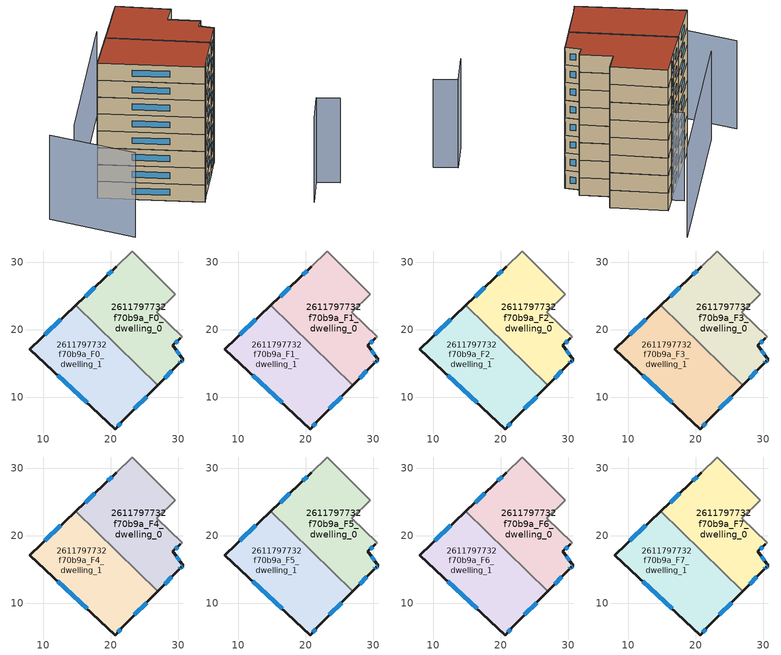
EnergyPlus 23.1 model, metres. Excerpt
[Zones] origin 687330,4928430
2611797732f70b9a_F0_dwelling_0
 floor ground (EU_floor_Construction): 30.05,15 30.4,15.36 30.71,15.59 29.17,17.68 30.31,18.71 30.57,18.94 26.8,22.61 29.53,25.22 23.2,31.65 20.8,29.31 18.97,27.54 14.84,23.62 26.94,11.81 z0
 wall outside (EU_wall_Construction): 30.31,18.71 29.17,17.68 30.71,15.59 30.4,15.36 30.05,15 26.94,11.81 / 14.84,23.62 18.97,27.54 20.8,29.31 z0:3
 wall adiabatic (EU_wall_Construction): 20.8,29.31 23.2,31.65 29.53,25.22 26.8,22.61 30.57,18.94 30.31,18.71 z0:3
 wall to 2611797732f70b9a_F0_dwelling_1 (EU_wall_Construction): 26.94,11.81 14.84,23.62 z0:3
 window (EU_Window_Construction): 29.94,18.37 29.54,18.01 / 29.67,17 30.21,16.27 / 30.61,15.51 30.5,15.43 / 30.28,15.24 30.16,15.11 / 29.04,13.96 27.95,12.85 / 16.18,24.9 17.63,26.26 / 19.56,28.11 20.2,28.73 z0.98:2.02
2611797732f70b9a_F0_dwelling_1
 floor ground (EU_floor_Construction): 21.85,6.6 26.94,11.81 14.84,23.62 8.02,17.15 20.65,5.32 z0
 wall outside (EU_wall_Construction): 26.94,11.81 21.85,6.6 20.65,5.32 8.02,17.15 14.84,23.62 z0:3
 window (EU_Window_Construction): 10.24,19.25 12.62,21.52 / 25.28,10.12 23.5,8.29 / 21.46,6.18 21.04,5.73 / 16.54,9.16 12.13,13.3 z0.98:2.02
2611797732f70b9a_F1_dwelling_0
 floor to 2611797732f70b9a_F0_dwelling_0 (EU_floor_Construction): 30.05,15 30.4,15.36 30.71,15.59 29.17,17.68 30.31,18.71 30.57,18.94 26.8,22.61 29.53,25.22 23.2,31.65 20.8,29.31 18.97,27.54 14.84,23.62 26.94,11.81 z3
 wall outside (EU_wall_Construction): 30.31,18.71 29.17,17.68 30.71,15.59 30.4,15.36 30.05,15 26.94,11.81 / 14.84,23.62 18.97,27.54 20.8,29.31 z3:6
 wall adiabatic (EU_wall_Construction): 20.8,29.31 23.2,31.65 29.53,25.22 26.8,22.61 30.57,18.94 30.31,18.71 z3:6
 wall to 2611797732f70b9a_F1_dwelling_1 (EU_wall_Construction): 26.94,11.81 14.84,23.62 z3:6
 window (EU_Window_Construction): 29.94,18.37 29.54,18.01 / 29.67,17 30.21,16.27 / 30.61,15.51 30.5,15.43 / 30.28,15.24 30.16,15.11 / 29.04,13.96 27.95,12.85 / 16.18,24.9 17.63,26.26 / 19.56,28.11 20.2,28.73 z3.98:5.02
2611797732f70b9a_F1_dwelling_1
 floor to 2611797732f70b9a_F0_dwelling_1 (EU_floor_Construction): 21.85,6.6 26.94,11.81 14.84,23.62 8.02,17.15 20.65,5.32 z3
 wall outside (EU_wall_Construction): 26.94,11.81 21.85,6.6 20.65,5.32 8.02,17.15 14.84,23.62 z3:6
 window (EU_Window_Construction): 10.24,19.25 12.62,21.52 / 25.28,10.12 23.5,8.29 / 21.46,6.18 21.04,5.73 / 16.54,9.16 12.13,13.3 z3.98:5.02
2611797732f70b9a_F2_dwelling_0
 floor to 2611797732f70b9a_F1_dwelling_0 (EU_floor_Construction): 30.05,15 30.4,15.36 30.71,15.59 29.17,17.68 30.31,18.71 30.57,18.94 26.8,22.61 29.53,25.22 23.2,31.65 20.8,29.31 18.97,27.54 14.84,23.62 26.94,11.81 z6
 wall outside (EU_wall_Construction): 30.31,18.71 29.17,17.68 30.71,15.59 30.4,15.36 30.05,15 26.94,11.81 / 14.84,23.62 18.97,27.54 20.8,29.31 z6:9
 wall adiabatic (EU_wall_Construction): 20.8,29.31 23.2,31.65 29.53,25.22 26.8,22.61 30.57,18.94 30.31,18.71 z6:9
 wall to 2611797732f70b9a_F2_dwelling_1 (EU_wall_Construction): 26.94,11.81 14.84,23.62 z6:9
 window (EU_Window_Construction): 29.94,18.37 29.54,18.01 / 29.67,17 30.21,16.27 / 30.61,15.51 30.5,15.43 / 30.28,15.24 30.16,15.11 / 29.04,13.96 27.95,12.85 / 16.18,24.9 17.63,26.26 / 19.56,28.11 20.2,28.73 z6.98:8.02
2611797732f70b9a_F2_dwelling_1
 floor to 2611797732f70b9a_F1_dwelling_1 (EU_floor_Construction): 21.85,6.6 26.94,11.81 14.84,23.62 8.02,17.15 20.65,5.32 z6
 wall outside (EU_wall_Construction): 26.94,11.81 21.85,6.6 20.65,5.32 8.02,17.15 14.84,23.62 z6:9
 window (EU_Window_Construction): 10.24,19.25 12.62,21.52 / 25.28,10.12 23.5,8.29 / 21.46,6.18 21.04,5.73 / 16.54,9.16 12.13,13.3 z6.98:8.02
2611797732f70b9a_F3_dwelling_0
 floor to 2611797732f70b9a_F2_dwelling_0 (EU_floor_Construction): 30.05,15 30.4,15.36 30.71,15.59 29.17,17.68 30.31,18.71 30.57,18.94 26.8,22.61 29.53,25.22 23.2,31.65 20.8,29.31 18.97,27.54 14.84,23.62 26.94,11.81 z9
 wall outside (EU_wall_Construction): 30.31,18.71 29.17,17.68 30.71,15.59 30.4,15.36 30.05,15 26.94,11.81 / 14.84,23.62 18.97,27.54 20.8,29.31 z9:12
 wall adiabatic (EU_wall_Construction): 20.8,29.31 23.2,31.65 29.53,25.22 26.8,22.61 30.57,18.94 30.31,18.71 z9:12
 wall to 2611797732f70b9a_F3_dwelling_1 (EU_wall_Construction): 26.94,11.81 14.84,23.62 z9:12
 window (EU_Window_Construction): 29.94,18.37 29.54,18.01 / 29.67,17 30.21,16.27 / 30.61,15.51 30.5,15.43 / 30.28,15.24 30.16,15.11 / 29.04,13.96 27.95,12.85 / 16.18,24.9 17.63,26.26 / 19.56,28.11 20.2,28.73 z9.98:11.02
2611797732f70b9a_F3_dwelling_1
 floor to 2611797732f70b9a_F2_dwelling_1 (EU_floor_Construction): 21.85,6.6 26.94,11.81 14.84,23.62 8.02,17.15 20.65,5.32 z9
 wall outside (EU_wall_Construction): 26.94,11.81 21.85,6.6 20.65,5.32 8.02,17.15 14.84,23.62 z9:12
 window (EU_Window_Construction): 10.24,19.25 12.62,21.52 / 25.28,10.12 23.5,8.29 / 21.46,6.18 21.04,5.73 / 16.54,9.16 12.13,13.3 z9.98:11.02
2611797732f70b9a_F4_dwelling_0
 floor to 2611797732f70b9a_F3_dwelling_0 (EU_floor_Construction): 30.05,15 30.4,15.36 30.71,15.59 29.17,17.68 30.31,18.71 30.57,18.94 26.8,22.61 29.53,25.22 23.2,31.65 20.8,29.31 18.97,27.54 14.84,23.62 26.94,11.81 z12
 wall outside (EU_wall_Construction): 30.31,18.71 29.17,17.68 30.71,15.59 30.4,15.36 30.05,15 26.94,11.81 / 14.84,23.62 18.97,27.54 20.8,29.31 z12:15
 wall adiabatic (EU_wall_Construction): 20.8,29.31 23.2,31.65 29.53,25.22 26.8,22.61 30.57,18.94 30.31,18.71 z12:15
 wall to 2611797732f70b9a_F4_dwelling_1 (EU_wall_Construction): 26.94,11.81 14.84,23.62 z12:15
 window (EU_Window_Construction): 29.94,18.37 29.54,18.01 / 29.67,17 30.21,16.27 / 30.61,15.51 30.5,15.43 / 30.28,15.24 30.16,15.11 / 29.04,13.96 27.95,12.85 / 16.18,24.9 17.63,26.26 / 19.56,28.11 20.2,28.73 z12.98:14.02
2611797732f70b9a_F4_dwelling_1
 floor to 2611797732f70b9a_F3_dwelling_1 (EU_floor_Construction): 21.85,6.6 26.94,11.81 14.84,23.62 8.02,17.15 20.65,5.32 z12
 wall outside (EU_wall_Construction): 26.94,11.81 21.85,6.6 20.65,5.32 8.02,17.15 14.84,23.62 z12:15
 window (EU_Window_Construction): 10.24,19.25 12.62,21.52 / 25.28,10.12 23.5,8.29 / 21.46,6.18 21.04,5.73 / 16.54,9.16 12.13,13.3 z12.98:14.02
2611797732f70b9a_F5_dwelling_0
 floor to 2611797732f70b9a_F4_dwelling_0 (EU_floor_Construction): 30.05,15 30.4,15.36 30.71,15.59 29.17,17.68 30.31,18.71 30.57,18.94 26.8,22.61 29.53,25.22 23.2,31.65 20.8,29.31 18.97,27.54 14.84,23.62 26.94,11.81 z15
 wall outside (EU_wall_Construction): 30.31,18.71 29.17,17.68 30.71,15.59 30.4,15.36 30.05,15 26.94,11.81 / 14.84,23.62 18.97,27.54 20.8,29.31 z15:18
 wall adiabatic (EU_wall_Construction): 20.8,29.31 23.2,31.65 29.53,25.22 26.8,22.61 30.57,18.94 30.31,18.71 z15:18
 wall to 2611797732f70b9a_F5_dwelling_1 (EU_wall_Construction): 26.94,11.81 14.84,23.62 z15:18
 window (EU_Window_Construction): 29.94,18.37 29.54,18.01 / 29.67,17 30.21,16.27 / 30.61,15.51 30.5,15.43 / 30.28,15.24 30.16,15.11 / 29.04,13.96 27.95,12.85 / 16.18,24.9 17.63,26.26 / 19.56,28.11 20.2,28.73 z15.98:17.02
2611797732f70b9a_F5_dwelling_1
 floor to 2611797732f70b9a_F4_dwelling_1 (EU_floor_Construction): 21.85,6.6 26.94,11.81 14.84,23.62 8.02,17.15 20.65,5.32 z15
 wall outside (EU_wall_Construction): 26.94,11.81 21.85,6.6 20.65,5.32 8.02,17.15 14.84,23.62 z15:18
 window (EU_Window_Construction): 10.24,19.25 12.62,21.52 / 25.28,10.12 23.5,8.29 / 21.46,6.18 21.04,5.73 / 16.54,9.16 12.13,13.3 z15.98:17.02
2611797732f70b9a_F6_dwelling_0
 floor to 2611797732f70b9a_F5_dwelling_0 (EU_floor_Construction): 30.05,15 30.4,15.36 30.71,15.59 29.17,17.68 30.31,18.71 30.57,18.94 26.8,22.61 29.53,25.22 23.2,31.65 20.8,29.31 18.97,27.54 14.84,23.62 26.94,11.81 z18
 wall outside (EU_wall_Construction): 30.31,18.71 29.17,17.68 30.71,15.59 30.4,15.36 30.05,15 26.94,11.81 / 14.84,23.62 18.97,27.54 20.8,29.31 z18:21
 wall adiabatic (EU_wall_Construction): 20.8,29.31 23.2,31.65 29.53,25.22 26.8,22.61 30.57,18.94 30.31,18.71 z18:21
 wall to 2611797732f70b9a_F6_dwelling_1 (EU_wall_Construction): 26.94,11.81 14.84,23.62 z18:21
 window (EU_Window_Construction): 29.94,18.37 29.54,18.01 / 29.67,17 30.21,16.27 / 30.61,15.51 30.5,15.43 / 30.28,15.24 30.16,15.11 / 29.04,13.96 27.95,12.85 / 16.18,24.9 17.63,26.26 / 19.56,28.11 20.2,28.73 z18.98:20.02
2611797732f70b9a_F6_dwelling_1
 floor to 2611797732f70b9a_F5_dwelling_1 (EU_floor_Construction): 21.85,6.6 26.94,11.81 14.84,23.62 8.02,17.15 20.65,5.32 z18
 wall outside (EU_wall_Construction): 26.94,11.81 21.85,6.6 20.65,5.32 8.02,17.15 14.84,23.62 z18:21
 window (EU_Window_Construction): 10.24,19.25 12.62,21.52 / 25.28,10.12 23.5,8.29 / 21.46,6.18 21.04,5.73 / 16.54,9.16 12.13,13.3 z18.98:20.02
2611797732f70b9a_F7_dwelling_0
 floor to 2611797732f70b9a_F6_dwelling_0 (EU_floor_Construction): 30.05,15 30.4,15.36 30.71,15.59 29.17,17.68 30.31,18.71 30.57,18.94 26.8,22.61 29.53,25.22 23.2,31.65 20.8,29.31 18.97,27.54 14.84,23.62 26.94,11.81 z21
 wall outside (EU_wall_Construction): 30.31,18.71 29.17,17.68 30.71,15.59 30.4,15.36 30.05,15 26.94,11.81 / 14.84,23.62 18.97,27.54 20.8,29.31 z21:24
 wall adiabatic (EU_wall_Construction): 20.8,29.31 23.2,31.65 29.53,25.22 26.8,22.61 30.57,18.94 30.31,18.71 z21:24
 wall to 2611797732f70b9a_F7_dwelling_1 (EU_wall_Construction): 26.94,11.81 14.84,23.62 z21:24
 window (EU_Window_Construction): 29.94,18.37 29.54,18.01 / 29.67,17 30.21,16.27 / 30.61,15.51 30.5,15.43 / 30.28,15.24 30.16,15.11 / 29.04,13.96 27.95,12.85 / 16.18,24.9 17.63,26.26 / 19.56,28.11 20.2,28.73 z21.98:23.02
 roof outside (EU_roof_Construction): 29.53,25.22 26.8,22.61 30.57,18.94 30.31,18.71 29.17,17.68 30.71,15.59 30.4,15.36 30.05,15 26.94,11.81 14.84,23.62 18.97,27.54 20.8,29.31 23.2,31.65 z24
2611797732f70b9a_F7_dwelling_1
 floor to 2611797732f70b9a_F6_dwelling_1 (EU_floor_Construction): 21.85,6.6 26.94,11.81 14.84,23.62 8.02,17.15 20.65,5.32 z21
 wall outside (EU_wall_Construction): 26.94,11.81 21.85,6.6 20.65,5.32 8.02,17.15 14.84,23.62 z21:24
 window (EU_Window_Construction): 10.24,19.25 12.62,21.52 / 25.28,10.12 23.5,8.29 / 21.46,6.18 21.04,5.73 / 16.54,9.16 12.13,13.3 z21.98:23.02
 roof outside (EU_roof_Construction): 26.94,11.81 21.85,6.6 20.65,5.32 8.02,17.15 14.84,23.62 z24
shading: 34.3,-5.48 39.06,-0.08 / 39.06,-0.08 41.95,-2.62 / 30.48,18.85 19.17,30.41 / -2.7,15.85 4.05,2.36 / 26.56,40.53 2.63,16.24 z0:15
[Building]
EU S2 Campaign: North Axis=0; Terrain=City; Solar Distribution=FullExterior
[Site:Location]
Bologna: Latitude=44.5; Longitude=11.25; Time Zone=1; Elevation=37
[SizingPeriod:WeatherFileDays]
AnnualSizingPeriod: Begin Month=1; Begin Day of Month=1; End Month=12; End Day of Month=31; Day of Week for Start Day=Monday; Use Weather File Daylight Saving Period=No; Use Weather File Rain and Snow Indicators=No
[MATERIAL]
EU_InternalMass_Material: Roughness=MediumRough; Thickness=0.1; Conductivity=1; Density=1800; Specific Heat=900; Thermal Absorptance=0.9; Solar Absorptance=0.7; Visible Absorptance=0.7
[MATERIAL:NOMASS] Roughness=MediumRough; Thermal Absorptance=0.9; Solar Absorptance=0.7; Visible Absorptance=0.7
Name | Thermal Resistance
EU_wall_NoMass | 0.905828
EU_roof_NoMass | 0.37593
EU_floor_NoMass | 0.67114
[WINDOWMATERIAL:SIMPLEGLAZINGSYSTEM]
EU_Window_SimpleGlazing: UFactor=4.52486; Solar Heat Gain Coefficient=0.85; Visible Transmittance=0.85
[CONSTRUCTION]
EU_wall_Construction: EU_wall_NoMass
EU_roof_Construction: EU_roof_NoMass
EU_floor_Construction: EU_floor_NoMass
EU_InternalMass_Construction: EU_InternalMass_Material
EU_Window_Construction: EU_Window_SimpleGlazing
[ZONE] Type=1; Multiplier=1; Ceiling Height=autocalculate; Floor Area=autocalculate; Part of Total Floor Area=Yes
Name | Volume
2611797732f70b9a_F0_dwelling_0 | 472.741
2611797732f70b9a_F1_dwelling_0; 2611797732f70b9a_F2_dwelling_0; 2611797732f70b9a_F3_dwelling_0; 2611797732f70b9a_F4_dwelling_0; 2611797732f70b9a_F5_dwelling_0; 2611797732f70b9a_F6_dwelling_0; 2611797732f70b9a_F7_dwelling_0 | 472.74
2611797732f70b9a_F0_dwelling_1; 2611797732f70b9a_F1_dwelling_1; 2611797732f70b9a_F2_dwelling_1; 2611797732f70b9a_F3_dwelling_1; 2611797732f70b9a_F4_dwelling_1; 2611797732f70b9a_F5_dwelling_1; 2611797732f70b9a_F6_dwelling_1; 2611797732f70b9a_F7_dwelling_1 | 472.762
[INTERNALMASS] Construction=EU_InternalMass_Construction
Name | Zone or ZoneList | Surface Area
2611797732f70b9a_F0_dwelling_0_EU_InternalMass | 2611797732f70b9a_F0_dwelling_0 | 157.581
2611797732f70b9a_F0_dwelling_1_EU_InternalMass | 2611797732f70b9a_F0_dwelling_1 | 157.587
2611797732f70b9a_F1_dwelling_0_EU_InternalMass | 2611797732f70b9a_F1_dwelling_0 | 157.581
2611797732f70b9a_F1_dwelling_1_EU_InternalMass | 2611797732f70b9a_F1_dwelling_1 | 157.587
2611797732f70b9a_F2_dwelling_0_EU_InternalMass | 2611797732f70b9a_F2_dwelling_0 | 157.581
2611797732f70b9a_F2_dwelling_1_EU_InternalMass | 2611797732f70b9a_F2_dwelling_1 | 157.587
2611797732f70b9a_F3_dwelling_0_EU_InternalMass | 2611797732f70b9a_F3_dwelling_0 | 157.581
2611797732f70b9a_F3_dwelling_1_EU_InternalMass | 2611797732f70b9a_F3_dwelling_1 | 157.587
2611797732f70b9a_F4_dwelling_0_EU_InternalMass | 2611797732f70b9a_F4_dwelling_0 | 157.581
2611797732f70b9a_F4_dwelling_1_EU_InternalMass | 2611797732f70b9a_F4_dwelling_1 | 157.587
2611797732f70b9a_F5_dwelling_0_EU_InternalMass | 2611797732f70b9a_F5_dwelling_0 | 157.581
2611797732f70b9a_F5_dwelling_1_EU_InternalMass | 2611797732f70b9a_F5_dwelling_1 | 157.587
2611797732f70b9a_F6_dwelling_0_EU_InternalMass | 2611797732f70b9a_F6_dwelling_0 | 157.581
2611797732f70b9a_F6_dwelling_1_EU_InternalMass | 2611797732f70b9a_F6_dwelling_1 | 157.587
2611797732f70b9a_F7_dwelling_0_EU_InternalMass | 2611797732f70b9a_F7_dwelling_0 | 157.581
2611797732f70b9a_F7_dwelling_1_EU_InternalMass | 2611797732f70b9a_F7_dwelling_1 | 157.587
[OTHEREQUIPMENT] Fuel Type=Electricity; Design Level Calculation Method=Watts/Area; Power per Zone Floor Area=1; Fraction Latent=0; Fraction Radiant=0; Fraction Lost=0; Carbon Dioxide Generation Rate=0; EndUse Subcategory=EU_Step8_InternalGains
Name | Zone or ZoneList or Space or SpaceList | Schedule
EU_Step8_InternalGain_2611797732f70b9a_F0_dwelling_0_f000 | 2611797732f70b9a_F0_dwelling_0 | EU_Step8_GainSchedule_2611797732f70b9a_F0_dwelling_0_f000
EU_Step8_InternalGain_2611797732f70b9a_F0_dwelling_1_f000 | 2611797732f70b9a_F0_dwelling_1 | EU_Step8_GainSchedule_2611797732f70b9a_F0_dwelling_1_f000
EU_Step8_InternalGain_2611797732f70b9a_F1_dwelling_0_f000 | 2611797732f70b9a_F1_dwelling_0 | EU_Step8_GainSchedule_2611797732f70b9a_F1_dwelling_0_f000
EU_Step8_InternalGain_2611797732f70b9a_F1_dwelling_1_f000 | 2611797732f70b9a_F1_dwelling_1 | EU_Step8_GainSchedule_2611797732f70b9a_F1_dwelling_1_f000
EU_Step8_InternalGain_2611797732f70b9a_F2_dwelling_0_f000 | 2611797732f70b9a_F2_dwelling_0 | EU_Step8_GainSchedule_2611797732f70b9a_F2_dwelling_0_f000
EU_Step8_InternalGain_2611797732f70b9a_F2_dwelling_1_f000 | 2611797732f70b9a_F2_dwelling_1 | EU_Step8_GainSchedule_2611797732f70b9a_F2_dwelling_1_f000
EU_Step8_InternalGain_2611797732f70b9a_F3_dwelling_0_f000 | 2611797732f70b9a_F3_dwelling_0 | EU_Step8_GainSchedule_2611797732f70b9a_F3_dwelling_0_f000
EU_Step8_InternalGain_2611797732f70b9a_F3_dwelling_1_f000 | 2611797732f70b9a_F3_dwelling_1 | EU_Step8_GainSchedule_2611797732f70b9a_F3_dwelling_1_f000
EU_Step8_InternalGain_2611797732f70b9a_F4_dwelling_0_f000 | 2611797732f70b9a_F4_dwelling_0 | EU_Step8_GainSchedule_2611797732f70b9a_F4_dwelling_0_f000
EU_Step8_InternalGain_2611797732f70b9a_F4_dwelling_1_f000 | 2611797732f70b9a_F4_dwelling_1 | EU_Step8_GainSchedule_2611797732f70b9a_F4_dwelling_1_f000
EU_Step8_InternalGain_2611797732f70b9a_F5_dwelling_0_f000 | 2611797732f70b9a_F5_dwelling_0 | EU_Step8_GainSchedule_2611797732f70b9a_F5_dwelling_0_f000
EU_Step8_InternalGain_2611797732f70b9a_F5_dwelling_1_f000 | 2611797732f70b9a_F5_dwelling_1 | EU_Step8_GainSchedule_2611797732f70b9a_F5_dwelling_1_f000
EU_Step8_InternalGain_2611797732f70b9a_F6_dwelling_0_f000 | 2611797732f70b9a_F6_dwelling_0 | EU_Step8_GainSchedule_2611797732f70b9a_F6_dwelling_0_f000
EU_Step8_InternalGain_2611797732f70b9a_F6_dwelling_1_f000 | 2611797732f70b9a_F6_dwelling_1 | EU_Step8_GainSchedule_2611797732f70b9a_F6_dwelling_1_f000
EU_Step8_InternalGain_2611797732f70b9a_F7_dwelling_0_f000 | 2611797732f70b9a_F7_dwelling_0 | EU_Step8_GainSchedule_2611797732f70b9a_F7_dwelling_0_f000
EU_Step8_InternalGain_2611797732f70b9a_F7_dwelling_1_f000 | 2611797732f70b9a_F7_dwelling_1 | EU_Step8_GainSchedule_2611797732f70b9a_F7_dwelling_1_f000
[ZONEVENTILATION:DESIGNFLOWRATE] Schedule=EU_AlwaysOn; Design Flow Rate Calculation Method=AirChanges/Hour; Air Changes per Hour=0.73129; Ventilation Type=Natural; Fan Pressure Rise=0; Fan Total Efficiency=1; Constant Term Coefficient=1; Temperature Term Coefficient=0; Velocity Term Coefficient=0; Velocity Squared Term Coefficient=0; Minimum Indoor Temperature=-100; Maximum Indoor Temperature=100; Delta Temperature=-100; Minimum Outdoor Temperature=-100; Maximum Outdoor Temperature=100; Maximum Wind Speed=40
Name | Zone or ZoneList or Space or SpaceList
EU_ConstantAir_2611797732f70b9a_F0_dwelling_0 | 2611797732f70b9a_F0_dwelling_0
EU_ConstantAir_2611797732f70b9a_F0_dwelling_1 | 2611797732f70b9a_F0_dwelling_1
EU_ConstantAir_2611797732f70b9a_F1_dwelling_0 | 2611797732f70b9a_F1_dwelling_0
EU_ConstantAir_2611797732f70b9a_F1_dwelling_1 | 2611797732f70b9a_F1_dwelling_1
EU_ConstantAir_2611797732f70b9a_F2_dwelling_0 | 2611797732f70b9a_F2_dwelling_0
EU_ConstantAir_2611797732f70b9a_F2_dwelling_1 | 2611797732f70b9a_F2_dwelling_1
EU_ConstantAir_2611797732f70b9a_F3_dwelling_0 | 2611797732f70b9a_F3_dwelling_0
EU_ConstantAir_2611797732f70b9a_F3_dwelling_1 | 2611797732f70b9a_F3_dwelling_1
EU_ConstantAir_2611797732f70b9a_F4_dwelling_0 | 2611797732f70b9a_F4_dwelling_0
EU_ConstantAir_2611797732f70b9a_F4_dwelling_1 | 2611797732f70b9a_F4_dwelling_1
EU_ConstantAir_2611797732f70b9a_F5_dwelling_0 | 2611797732f70b9a_F5_dwelling_0
EU_ConstantAir_2611797732f70b9a_F5_dwelling_1 | 2611797732f70b9a_F5_dwelling_1
EU_ConstantAir_2611797732f70b9a_F6_dwelling_0 | 2611797732f70b9a_F6_dwelling_0
EU_ConstantAir_2611797732f70b9a_F6_dwelling_1 | 2611797732f70b9a_F6_dwelling_1
EU_ConstantAir_2611797732f70b9a_F7_dwelling_0 | 2611797732f70b9a_F7_dwelling_0
EU_ConstantAir_2611797732f70b9a_F7_dwelling_1 | 2611797732f70b9a_F7_dwelling_1
[HVACTEMPLATE:THERMOSTAT] Constant Heating Setpoint=20; Constant Cooling Setpoint=50
EU_HeatOnly_2611797732f70b9a_F0_dwelling_0; EU_HeatOnly_2611797732f70b9a_F0_dwelling_1; EU_HeatOnly_2611797732f70b9a_F1_dwelling_0; EU_HeatOnly_2611797732f70b9a_F1_dwelling_1; EU_HeatOnly_2611797732f70b9a_F2_dwelling_0; EU_HeatOnly_2611797732f70b9a_F2_dwelling_1; EU_HeatOnly_2611797732f70b9a_F3_dwelling_0; EU_HeatOnly_2611797732f70b9a_F3_dwelling_1; EU_HeatOnly_2611797732f70b9a_F4_dwelling_0; EU_HeatOnly_2611797732f70b9a_F4_dwelling_1; EU_HeatOnly_2611797732f70b9a_F5_dwelling_0; EU_HeatOnly_2611797732f70b9a_F5_dwelling_1; EU_HeatOnly_2611797732f70b9a_F6_dwelling_0; EU_HeatOnly_2611797732f70b9a_F6_dwelling_1; EU_HeatOnly_2611797732f70b9a_F7_dwelling_0; EU_HeatOnly_2611797732f70b9a_F7_dwelling_1
[HVACTEMPLATE:ZONE:IDEALLOADSAIRSYSTEM] System Availability Schedule=EU_AlwaysOn; Maximum Heating Supply Air Temperature=50; Minimum Cooling Supply Air Temperature=13; Maximum Heating Supply Air Humidity Ratio=0.0156; Minimum Cooling Supply Air Humidity Ratio=0.0077; Heating Limit=NoLimit; Cooling Limit=NoLimit; Heating Availability Schedule=EU_AlwaysOn; Cooling Availability Schedule=EU_CoolingOff; Dehumidification Control Type=ConstantSensibleHeatRatio; Cooling Sensible Heat Ratio=0.7; Dehumidification Setpoint=60; Humidification Control Type=None; Humidification Setpoint=30; Outdoor Air Method=None; Outdoor Air Flow Rate per Person=0.00944; Outdoor Air Flow Rate per Zone Floor Area=0; Outdoor Air Flow Rate per Zone=0; Demand Controlled Ventilation Type=None; Outdoor Air Economizer Type=NoEconomizer; Heat Recovery Type=None; Sensible Heat Recovery Effectiveness=0.7; Latent Heat Recovery Effectiveness=0.65
Name | Template Thermostat
2611797732f70b9a_F0_dwelling_0 | EU_HeatOnly_2611797732f70b9a_F0_dwelling_0
2611797732f70b9a_F0_dwelling_1 | EU_HeatOnly_2611797732f70b9a_F0_dwelling_1
2611797732f70b9a_F1_dwelling_0 | EU_HeatOnly_2611797732f70b9a_F1_dwelling_0
2611797732f70b9a_F1_dwelling_1 | EU_HeatOnly_2611797732f70b9a_F1_dwelling_1
2611797732f70b9a_F2_dwelling_0 | EU_HeatOnly_2611797732f70b9a_F2_dwelling_0
2611797732f70b9a_F2_dwelling_1 | EU_HeatOnly_2611797732f70b9a_F2_dwelling_1
2611797732f70b9a_F3_dwelling_0 | EU_HeatOnly_2611797732f70b9a_F3_dwelling_0
2611797732f70b9a_F3_dwelling_1 | EU_HeatOnly_2611797732f70b9a_F3_dwelling_1
2611797732f70b9a_F4_dwelling_0 | EU_HeatOnly_2611797732f70b9a_F4_dwelling_0
2611797732f70b9a_F4_dwelling_1 | EU_HeatOnly_2611797732f70b9a_F4_dwelling_1
2611797732f70b9a_F5_dwelling_0 | EU_HeatOnly_2611797732f70b9a_F5_dwelling_0
2611797732f70b9a_F5_dwelling_1 | EU_HeatOnly_2611797732f70b9a_F5_dwelling_1
2611797732f70b9a_F6_dwelling_0 | EU_HeatOnly_2611797732f70b9a_F6_dwelling_0
2611797732f70b9a_F6_dwelling_1 | EU_HeatOnly_2611797732f70b9a_F6_dwelling_1
2611797732f70b9a_F7_dwelling_0 | EU_HeatOnly_2611797732f70b9a_F7_dwelling_0
2611797732f70b9a_F7_dwelling_1 | EU_HeatOnly_2611797732f70b9a_F7_dwelling_1
[SIZING:ZONE] Zone Cooling Design Supply Air Temperature Input Method=SupplyAirTemperature; Zone Cooling Design Supply Air Temperature=13; Zone Heating Design Supply Air Temperature Input Method=SupplyAirTemperature; Zone Heating Design Supply Air Temperature=50; Zone Cooling Design Supply Air Humidity Ratio=0.008; Zone Heating Design Supply Air Humidity Ratio=0.008; Cooling Design Air Flow Method=DesignDay; Cooling Design Air Flow Rate=0; Cooling Minimum Air Flow per Zone Floor Area=0.000762; Cooling Minimum Air Flow=0; Cooling Minimum Air Flow Fraction=0.2; Heating Design Air Flow Method=DesignDay; Heating Design Air Flow Rate=0; Heating Maximum Air Flow per Zone Floor Area=0.002032; Heating Maximum Air Flow=0.141576; Heating Maximum Air Flow Fraction=0.3; Account for Dedicated Outdoor Air System=No; Dedicated Outdoor Air System Control Strategy=NeutralSupplyAir; Dedicated Outdoor Air Low Setpoint Temperature for Design=autosize; Dedicated Outdoor Air High Setpoint Temperature for Design=autosize; Zone Load Sizing Method=Sensible Load Only No Latent Load; Zone Latent Cooling Design Supply Air Humidity Ratio Input Method=HumidityRatioDifference; Zone Cooling Design Supply Air Humidity Ratio Difference=0.005; Zone Latent Heating Design Supply Air Humidity Ratio Input Method=HumidityRatioDifference; Zone Humidification Design Supply Air Humidity Ratio Difference=0.005
2611797732f70b9a_F0_dwelling_0; 2611797732f70b9a_F0_dwelling_1; 2611797732f70b9a_F1_dwelling_0; 2611797732f70b9a_F1_dwelling_1; 2611797732f70b9a_F2_dwelling_0; 2611797732f70b9a_F2_dwelling_1; 2611797732f70b9a_F3_dwelling_0; 2611797732f70b9a_F3_dwelling_1; 2611797732f70b9a_F4_dwelling_0; 2611797732f70b9a_F4_dwelling_1; 2611797732f70b9a_F5_dwelling_0; 2611797732f70b9a_F5_dwelling_1; 2611797732f70b9a_F6_dwelling_0; 2611797732f70b9a_F6_dwelling_1; 2611797732f70b9a_F7_dwelling_0; 2611797732f70b9a_F7_dwelling_1
[SCHEDULE:CONSTANT]
Name | Hourly Value
EU_AlwaysOn | 1
EU_CoolingOff | 0
[SCHEDULE:FILE] Column Number=1; Rows to Skip at Top=0; Number of Hours of Data=8760; Column Separator=Comma; Interpolate to Timestep=No; Minutes per Item=60; Adjust Schedule for Daylight Savings=Yes
Name | File
EU_Step8_GainSchedule_2611797732f70b9a_F0_dwelling_0_f000 | ../../schedules/2611797732f70b9a/2611797732f70b9a_F0_dwelling_0_f000_gain.csv
EU_Step8_GainSchedule_2611797732f70b9a_F0_dwelling_1_f000 | ../../schedules/2611797732f70b9a/2611797732f70b9a_F0_dwelling_1_f000_gain.csv
EU_Step8_GainSchedule_2611797732f70b9a_F1_dwelling_0_f000 | ../../schedules/2611797732f70b9a/2611797732f70b9a_F1_dwelling_0_f000_gain.csv
EU_Step8_GainSchedule_2611797732f70b9a_F1_dwelling_1_f000 | ../../schedules/2611797732f70b9a/2611797732f70b9a_F1_dwelling_1_f000_gain.csv
EU_Step8_GainSchedule_2611797732f70b9a_F2_dwelling_0_f000 | ../../schedules/2611797732f70b9a/2611797732f70b9a_F2_dwelling_0_f000_gain.csv
EU_Step8_GainSchedule_2611797732f70b9a_F2_dwelling_1_f000 | ../../schedules/2611797732f70b9a/2611797732f70b9a_F2_dwelling_1_f000_gain.csv
EU_Step8_GainSchedule_2611797732f70b9a_F3_dwelling_0_f000 | ../../schedules/2611797732f70b9a/2611797732f70b9a_F3_dwelling_0_f000_gain.csv
EU_Step8_GainSchedule_2611797732f70b9a_F3_dwelling_1_f000 | ../../schedules/2611797732f70b9a/2611797732f70b9a_F3_dwelling_1_f000_gain.csv
EU_Step8_GainSchedule_2611797732f70b9a_F4_dwelling_0_f000 | ../../schedules/2611797732f70b9a/2611797732f70b9a_F4_dwelling_0_f000_gain.csv
EU_Step8_GainSchedule_2611797732f70b9a_F4_dwelling_1_f000 | ../../schedules/2611797732f70b9a/2611797732f70b9a_F4_dwelling_1_f000_gain.csv
EU_Step8_GainSchedule_2611797732f70b9a_F5_dwelling_0_f000 | ../../schedules/2611797732f70b9a/2611797732f70b9a_F5_dwelling_0_f000_gain.csv
EU_Step8_GainSchedule_2611797732f70b9a_F5_dwelling_1_f000 | ../../schedules/2611797732f70b9a/2611797732f70b9a_F5_dwelling_1_f000_gain.csv
EU_Step8_GainSchedule_2611797732f70b9a_F6_dwelling_0_f000 | ../../schedules/2611797732f70b9a/2611797732f70b9a_F6_dwelling_0_f000_gain.csv
EU_Step8_GainSchedule_2611797732f70b9a_F6_dwelling_1_f000 | ../../schedules/2611797732f70b9a/2611797732f70b9a_F6_dwelling_1_f000_gain.csv
EU_Step8_GainSchedule_2611797732f70b9a_F7_dwelling_0_f000 | ../../schedules/2611797732f70b9a/2611797732f70b9a_F7_dwelling_0_f000_gain.csv
EU_Step8_GainSchedule_2611797732f70b9a_F7_dwelling_1_f000 | ../../schedules/2611797732f70b9a/2611797732f70b9a_F7_dwelling_1_f000_gain.csv
